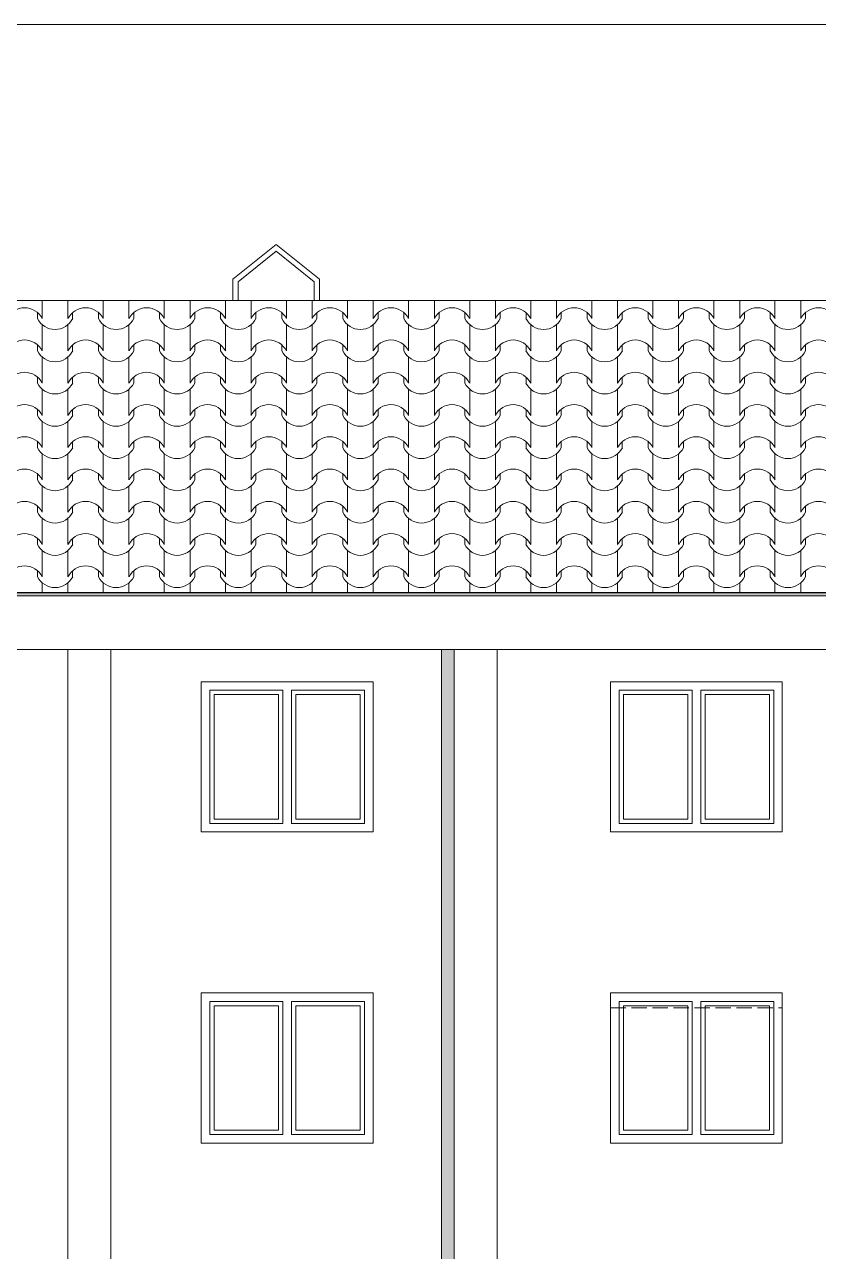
# Model space of a CAD drawing. Header units: feet. Extents: x 2791058 to 2855058, y -67651 to -18651.
# Drawn here: x 2814008 to 2821404, y -30085 to -18651 of the extents above; entities that cross this region are included whole.
import ezdxf

# ---------------------------------------------------------------- set-up
doc = ezdxf.new("R2010")
doc.units = ezdxf.units.FT
doc.header["$MEASUREMENT"] = 0
doc.linetypes.add('Hidden Line', pattern=[195.611112, 141.111112, -54.5])
doc.layers.add('Exterior walls', color=7, linetype='Continuous')
for name, color, linetype, lineweight in [('Exterior walls_Pen_No__1', 7, 'Continuous', 0), ('Lines_Pen_No__20', 1, 'Continuous', 0), ('Shell - Roof_Pen_No__21', 7, 'Continuous', 0), ('Structural - Bearing_Pen_No__1', 7, 'Continuous', 0)]:
    doc.layers.add(name, color=color, linetype=linetype, lineweight=lineweight)
doc.layers.add('Structural - Bearing_Pen_No__61', color=7, linetype='Continuous', lineweight=0, true_color=0x6a6a6a)
doc.layers.add('Structural - Bearing_Pen_No__62', color=7, linetype='Continuous', lineweight=0, true_color=0xaaaaaa)

# ---------------------------------------------------------------- blocks, each defined once
blk = doc.blocks.new('*X1', base_point=(2247654, -76425))
at = {"layer": 'Structural - Bearing_Pen_No__62', "color": 253, "linetype": 'Continuous', "lineweight": 0, "true_color": 0xaaaaaa}
for p, q in [((2814172, -21223), (2814172, -21270)), ((2814412, -21223), (2814412, -21270)), ((2814741, -21223), (2814741, -21270)), ((2814981, -21223), (2814981, -21270)), ((2815310, -21223), (2815310, -21270)), ((2815550, -21223), (2815550, -21270)), ((2815879, -21223), (2815879, -21270)), ((2816119, -21223), (2816119, -21270)), ((2816448, -21223), (2816448, -21270)), ((2816688, -21223), (2816688, -21270)), ((2817017, -21223), (2817017, -21270)), ((2817257, -21223), (2817257, -21270)), ((2817586, -21223), (2817586, -21270)), ((2817826, -21223), (2817826, -21270)), ((2818155, -21223), (2818155, -21270)), ((2818395, -21223), (2818395, -21270)), ((2818724, -21223), (2818724, -21270)), ((2818964, -21223), (2818964, -21270)), ((2819293, -21223), (2819293, -21270)), ((2819533, -21223), (2819533, -21270)), ((2819862, -21223), (2819862, -21270)), ((2820102, -21223), (2820102, -21270)), ((2820431, -21223), (2820431, -21270)), ((2820671, -21223), (2820671, -21270)), ((2820999, -21223), (2820999, -21270)), ((2821240, -21223), (2821240, -21270)), ((2814128, -21336), (2814128, -21392)), ((2814172, -21270), (2814172, -21392)), ((2814412, -21270), (2814412, -21392)), ((2814456, -21336), (2814456, -21392)), ((2814697, -21336), (2814697, -21392)), ((2814741, -21270), (2814741, -21392)), ((2814981, -21270), (2814981, -21392)), ((2815025, -21336), (2815025, -21392)), ((2815266, -21336), (2815266, -21392)), ((2815310, -21270), (2815310, -21392)), ((2815550, -21270), (2815550, -21392)), ((2815594, -21336), (2815594, -21392)), ((2815835, -21336), (2815835, -21392)), ((2815879, -21270), (2815879, -21392)), ((2816119, -21270), (2816119, -21392)), ((2816163, -21336), (2816163, -21392)), ((2816404, -21336), (2816404, -21392)), ((2816448, -21270), (2816448, -21392)), ((2816688, -21270), (2816688, -21392)), ((2816732, -21336), (2816732, -21392)), ((2816973, -21336), (2816973, -21392)), ((2817017, -21270), (2817017, -21392)), ((2817257, -21270), (2817257, -21392)), ((2817301, -21336), (2817301, -21392)), ((2817542, -21336), (2817542, -21392)), ((2817586, -21270), (2817586, -21392)), ((2817826, -21270), (2817826, -21392)), ((2817870, -21336), (2817870, -21392)), ((2818111, -21336), (2818111, -21392)), ((2818155, -21270), (2818155, -21392)), ((2818395, -21270), (2818395, -21392)), ((2818439, -21336), (2818439, -21392)), ((2818680, -21336), (2818680, -21392)), ((2818724, -21270), (2818724, -21392)), ((2818964, -21270), (2818964, -21392)), ((2819008, -21336), (2819008, -21392)), ((2819249, -21336), (2819249, -21392)), ((2819293, -21270), (2819293, -21392)), ((2819533, -21270), (2819533, -21392)), ((2819577, -21336), (2819577, -21392)), ((2819818, -21336), (2819818, -21392)), ((2819862, -21270), (2819862, -21392)), ((2820102, -21270), (2820102, -21392)), ((2820146, -21336), (2820146, -21392)), ((2820387, -21336), (2820387, -21392)), ((2820431, -21270), (2820431, -21392)), ((2820671, -21270), (2820671, -21392)), ((2820715, -21336), (2820715, -21392)), ((2820955, -21336), (2820955, -21392)), ((2820999, -21270), (2820999, -21392)), ((2821240, -21270), (2821240, -21392)), ((2821284, -21336), (2821284, -21392)), ((2814172, -21448), (2814172, -21570)), ((2814412, -21448), (2814412, -21570)), ((2814741, -21448), (2814741, -21570)), ((2814981, -21448), (2814981, -21570)), ((2815310, -21448), (2815310, -21570)), ((2815550, -21448), (2815550, -21570)), ((2815879, -21448), (2815879, -21570)), ((2816119, -21448), (2816119, -21570)), ((2816448, -21448), (2816448, -21570)), ((2816688, -21448), (2816688, -21570)), ((2817017, -21448), (2817017, -21570)), ((2817257, -21448), (2817257, -21570)), ((2817586, -21448), (2817586, -21570)), ((2817826, -21448), (2817826, -21570)), ((2818155, -21448), (2818155, -21570)), ((2818395, -21448), (2818395, -21570)), ((2818724, -21448), (2818724, -21570)), ((2818964, -21448), (2818964, -21570)), ((2819293, -21448), (2819293, -21570)), ((2819533, -21448), (2819533, -21570)), ((2819862, -21448), (2819862, -21570)), ((2820102, -21448), (2820102, -21570)), ((2820431, -21448), (2820431, -21570)), ((2820671, -21448), (2820671, -21570)), ((2820999, -21448), (2820999, -21570)), ((2821240, -21448), (2821240, -21570)), ((2814172, -21570), (2814172, -21692)), ((2814412, -21570), (2814412, -21692)), ((2814741, -21570), (2814741, -21692)), ((2814981, -21570), (2814981, -21692)), ((2815310, -21570), (2815310, -21692)), ((2815550, -21570), (2815550, -21692)), ((2815879, -21570), (2815879, -21692)), ((2816119, -21570), (2816119, -21692)), ((2816448, -21570), (2816448, -21692)), ((2816688, -21570), (2816688, -21692)), ((2817017, -21570), (2817017, -21692)), ((2817257, -21570), (2817257, -21692)), ((2817586, -21570), (2817586, -21692)), ((2817826, -21570), (2817826, -21692)), ((2818155, -21570), (2818155, -21692)), ((2818395, -21570), (2818395, -21692)), ((2818724, -21570), (2818724, -21692)), ((2818964, -21570), (2818964, -21692)), ((2819293, -21570), (2819293, -21692)), ((2819533, -21570), (2819533, -21692)), ((2819862, -21570), (2819862, -21692)), ((2820102, -21570), (2820102, -21692)), ((2820431, -21570), (2820431, -21692)), ((2820671, -21570), (2820671, -21692)), ((2820999, -21570), (2820999, -21692)), ((2821240, -21570), (2821240, -21692)), ((2814128, -21636), (2814128, -21692)), ((2814456, -21636), (2814456, -21692)), ((2814697, -21636), (2814697, -21692)), ((2815025, -21636), (2815025, -21692)), ((2815266, -21636), (2815266, -21692)), ((2815594, -21636), (2815594, -21692)), ((2815835, -21636), (2815835, -21692)), ((2816163, -21636), (2816163, -21692)), ((2816404, -21636), (2816404, -21692)), ((2816732, -21636), (2816732, -21692)), ((2816973, -21636), (2816973, -21692)), ((2817301, -21636), (2817301, -21692)), ((2817542, -21636), (2817542, -21692)), ((2817870, -21636), (2817870, -21692)), ((2818111, -21636), (2818111, -21692)), ((2818439, -21636), (2818439, -21692)), ((2818680, -21636), (2818680, -21692)), ((2819008, -21636), (2819008, -21692)), ((2819249, -21636), (2819249, -21692)), ((2819577, -21636), (2819577, -21692)), ((2819818, -21636), (2819818, -21692)), ((2820146, -21636), (2820146, -21692)), ((2820387, -21636), (2820387, -21692)), ((2820715, -21636), (2820715, -21692)), ((2820955, -21636), (2820955, -21692)), ((2821284, -21636), (2821284, -21692)), ((2814172, -21749), (2814172, -21871)), ((2814412, -21749), (2814412, -21871)), ((2814741, -21749), (2814741, -21871)), ((2814981, -21749), (2814981, -21871)), ((2815310, -21749), (2815310, -21871)), ((2815550, -21749), (2815550, -21871)), ((2815879, -21749), (2815879, -21871)), ((2816119, -21749), (2816119, -21871)), ((2816448, -21749), (2816448, -21871)), ((2816688, -21749), (2816688, -21871)), ((2817017, -21749), (2817017, -21871)), ((2817257, -21749), (2817257, -21871)), ((2817586, -21749), (2817586, -21871)), ((2817826, -21749), (2817826, -21871)), ((2818155, -21749), (2818155, -21871)), ((2818395, -21749), (2818395, -21871)), ((2818724, -21749), (2818724, -21871)), ((2818964, -21749), (2818964, -21871)), ((2819293, -21749), (2819293, -21871)), ((2819533, -21749), (2819533, -21871)), ((2819862, -21749), (2819862, -21871)), ((2820102, -21749), (2820102, -21871)), ((2820431, -21749), (2820431, -21871)), ((2820671, -21749), (2820671, -21871)), ((2820999, -21749), (2820999, -21871)), ((2821240, -21749), (2821240, -21871)), ((2814128, -21937), (2814128, -21993)), ((2814172, -21871), (2814172, -21993)), ((2814412, -21871), (2814412, -21993)), ((2814456, -21937), (2814456, -21993)), ((2814697, -21937), (2814697, -21993)), ((2814741, -21871), (2814741, -21993)), ((2814981, -21871), (2814981, -21993)), ((2815025, -21937), (2815025, -21993)), ((2815266, -21937), (2815266, -21993)), ((2815310, -21871), (2815310, -21993)), ((2815550, -21871), (2815550, -21993)), ((2815594, -21937), (2815594, -21993)), ((2815835, -21937), (2815835, -21993)), ((2815879, -21871), (2815879, -21993)), ((2816119, -21871), (2816119, -21993)), ((2816163, -21937), (2816163, -21993)), ((2816404, -21937), (2816404, -21993)), ((2816448, -21871), (2816448, -21993)), ((2816688, -21871), (2816688, -21993)), ((2816732, -21937), (2816732, -21993)), ((2816973, -21937), (2816973, -21993)), ((2817017, -21871), (2817017, -21993)), ((2817257, -21871), (2817257, -21993)), ((2817301, -21937), (2817301, -21993)), ((2817542, -21937), (2817542, -21993)), ((2817586, -21871), (2817586, -21993)), ((2817826, -21871), (2817826, -21993)), ((2817870, -21937), (2817870, -21993)), ((2818111, -21937), (2818111, -21993)), ((2818155, -21871), (2818155, -21993)), ((2818395, -21871), (2818395, -21993)), ((2818439, -21937), (2818439, -21993)), ((2818680, -21937), (2818680, -21993)), ((2818724, -21871), (2818724, -21993)), ((2818964, -21871), (2818964, -21993)), ((2819008, -21937), (2819008, -21993)), ((2819249, -21937), (2819249, -21993)), ((2819293, -21871), (2819293, -21993)), ((2819533, -21871), (2819533, -21993)), ((2819577, -21937), (2819577, -21993)), ((2819818, -21937), (2819818, -21993)), ((2819862, -21871), (2819862, -21993)), ((2820102, -21871), (2820102, -21993)), ((2820146, -21937), (2820146, -21993)), ((2820387, -21937), (2820387, -21993)), ((2820431, -21871), (2820431, -21993)), ((2820671, -21871), (2820671, -21993)), ((2820715, -21937), (2820715, -21993)), ((2820955, -21937), (2820955, -21993)), ((2820999, -21871), (2820999, -21993)), ((2821240, -21871), (2821240, -21993)), ((2821284, -21937), (2821284, -21993)), ((2814172, -22050), (2814172, -22172)), ((2814412, -22050), (2814412, -22172)), ((2814741, -22050), (2814741, -22172)), ((2814981, -22050), (2814981, -22172)), ((2815310, -22050), (2815310, -22172)), ((2815550, -22050), (2815550, -22172)), ((2815879, -22050), (2815879, -22172)), ((2816119, -22050), (2816119, -22172)), ((2816448, -22050), (2816448, -22172)), ((2816688, -22050), (2816688, -22172)), ((2817017, -22050), (2817017, -22172)), ((2817257, -22050), (2817257, -22172)), ((2817586, -22050), (2817586, -22172)), ((2817826, -22050), (2817826, -22172)), ((2818155, -22050), (2818155, -22172)), ((2818395, -22050), (2818395, -22172)), ((2818724, -22050), (2818724, -22172)), ((2818964, -22050), (2818964, -22172)), ((2819293, -22050), (2819293, -22172)), ((2819533, -22050), (2819533, -22172)), ((2819862, -22050), (2819862, -22172)), ((2820102, -22050), (2820102, -22172)), ((2820431, -22050), (2820431, -22172)), ((2820671, -22050), (2820671, -22172)), ((2820999, -22050), (2820999, -22172)), ((2821240, -22050), (2821240, -22172)), ((2814172, -22172), (2814172, -22294)), ((2814412, -22172), (2814412, -22294)), ((2814741, -22172), (2814741, -22294)), ((2814981, -22172), (2814981, -22294)), ((2815310, -22172), (2815310, -22294)), ((2815550, -22172), (2815550, -22294)), ((2815879, -22172), (2815879, -22294)), ((2816119, -22172), (2816119, -22294)), ((2816448, -22172), (2816448, -22294)), ((2816688, -22172), (2816688, -22294)), ((2817017, -22172), (2817017, -22294)), ((2817257, -22172), (2817257, -22294)), ((2817586, -22172), (2817586, -22294)), ((2817826, -22172), (2817826, -22294)), ((2818155, -22172), (2818155, -22294)), ((2818395, -22172), (2818395, -22294)), ((2818724, -22172), (2818724, -22294)), ((2818964, -22172), (2818964, -22294)), ((2819293, -22172), (2819293, -22294)), ((2819533, -22172), (2819533, -22294)), ((2819862, -22172), (2819862, -22294)), ((2820102, -22172), (2820102, -22294)), ((2820431, -22172), (2820431, -22294)), ((2820671, -22172), (2820671, -22294)), ((2820999, -22172), (2820999, -22294)), ((2821240, -22172), (2821240, -22294)), ((2814128, -22238), (2814128, -22294)), ((2814456, -22238), (2814456, -22294)), ((2814697, -22238), (2814697, -22294)), ((2815025, -22238), (2815025, -22294)), ((2815266, -22238), (2815266, -22294)), ((2815594, -22238), (2815594, -22294)), ((2815835, -22238), (2815835, -22294)), ((2816163, -22238), (2816163, -22294)), ((2816404, -22238), (2816404, -22294)), ((2816732, -22238), (2816732, -22294)), ((2816973, -22238), (2816973, -22294)), ((2817301, -22238), (2817301, -22294)), ((2817542, -22238), (2817542, -22294)), ((2817870, -22238), (2817870, -22294)), ((2818111, -22238), (2818111, -22294)), ((2818439, -22238), (2818439, -22294)), ((2818680, -22238), (2818680, -22294)), ((2819008, -22238), (2819008, -22294)), ((2819249, -22238), (2819249, -22294)), ((2819577, -22238), (2819577, -22294)), ((2819818, -22238), (2819818, -22294)), ((2820146, -22238), (2820146, -22294)), ((2820387, -22238), (2820387, -22294)), ((2820715, -22238), (2820715, -22294)), ((2820955, -22238), (2820955, -22294)), ((2821284, -22238), (2821284, -22294)), ((2814172, -22350), (2814172, -22472)), ((2814412, -22350), (2814412, -22472)), ((2814741, -22350), (2814741, -22472)), ((2814981, -22350), (2814981, -22472)), ((2815310, -22350), (2815310, -22472)), ((2815550, -22350), (2815550, -22472)), ((2815879, -22350), (2815879, -22472)), ((2816119, -22350), (2816119, -22472)), ((2816448, -22350), (2816448, -22472)), ((2816688, -22350), (2816688, -22472)), ((2817017, -22350), (2817017, -22472)), ((2817257, -22350), (2817257, -22472)), ((2817586, -22350), (2817586, -22472)), ((2817826, -22350), (2817826, -22472)), ((2818155, -22350), (2818155, -22472)), ((2818395, -22350), (2818395, -22472)), ((2818724, -22350), (2818724, -22472)), ((2818964, -22350), (2818964, -22472)), ((2819293, -22350), (2819293, -22472)), ((2819533, -22350), (2819533, -22472)), ((2819862, -22350), (2819862, -22472)), ((2820102, -22350), (2820102, -22472)), ((2820431, -22350), (2820431, -22472)), ((2820671, -22350), (2820671, -22472)), ((2820999, -22350), (2820999, -22472)), ((2821240, -22350), (2821240, -22472)), ((2814172, -22472), (2814172, -22594)), ((2814412, -22472), (2814412, -22594)), ((2814741, -22472), (2814741, -22594)), ((2814981, -22472), (2814981, -22594)), ((2815310, -22472), (2815310, -22594)), ((2815550, -22472), (2815550, -22594)), ((2815879, -22472), (2815879, -22594)), ((2816119, -22472), (2816119, -22594)), ((2816448, -22472), (2816448, -22594)), ((2816688, -22472), (2816688, -22594)), ((2817017, -22472), (2817017, -22594)), ((2817257, -22472), (2817257, -22594)), ((2817586, -22472), (2817586, -22594)), ((2817826, -22472), (2817826, -22594)), ((2818155, -22472), (2818155, -22594)), ((2818395, -22472), (2818395, -22594)), ((2818724, -22472), (2818724, -22594)), ((2818964, -22472), (2818964, -22594)), ((2819293, -22472), (2819293, -22594)), ((2819533, -22472), (2819533, -22594)), ((2819862, -22472), (2819862, -22594)), ((2820102, -22472), (2820102, -22594)), ((2820431, -22472), (2820431, -22594)), ((2820671, -22472), (2820671, -22594)), ((2820999, -22472), (2820999, -22594)), ((2821240, -22472), (2821240, -22594)), ((2814128, -22538), (2814128, -22594)), ((2814456, -22538), (2814456, -22594)), ((2814697, -22538), (2814697, -22594)), ((2815025, -22538), (2815025, -22594)), ((2815266, -22538), (2815266, -22594)), ((2815594, -22538), (2815594, -22594)), ((2815835, -22538), (2815835, -22594)), ((2816163, -22538), (2816163, -22594)), ((2816404, -22538), (2816404, -22594)), ((2816732, -22538), (2816732, -22594)), ((2816973, -22538), (2816973, -22594)), ((2817301, -22538), (2817301, -22594)), ((2817542, -22538), (2817542, -22594)), ((2817870, -22538), (2817870, -22594)), ((2818111, -22538), (2818111, -22594)), ((2818439, -22538), (2818439, -22594)), ((2818680, -22538), (2818680, -22594)), ((2819008, -22538), (2819008, -22594)), ((2819249, -22538), (2819249, -22594)), ((2819577, -22538), (2819577, -22594)), ((2819818, -22538), (2819818, -22594)), ((2820146, -22538), (2820146, -22594)), ((2820387, -22538), (2820387, -22594)), ((2820715, -22538), (2820715, -22594)), ((2820955, -22538), (2820955, -22594)), ((2821284, -22538), (2821284, -22594)), ((2814172, -22651), (2814172, -22773)), ((2814412, -22651), (2814412, -22773)), ((2814741, -22651), (2814741, -22773)), ((2814981, -22651), (2814981, -22773)), ((2815310, -22651), (2815310, -22773)), ((2815550, -22651), (2815550, -22773)), ((2815879, -22651), (2815879, -22773)), ((2816119, -22651), (2816119, -22773)), ((2816448, -22651), (2816448, -22773)), ((2816688, -22651), (2816688, -22773)), ((2817017, -22651), (2817017, -22773)), ((2817257, -22651), (2817257, -22773)), ((2817586, -22651), (2817586, -22773)), ((2817826, -22651), (2817826, -22773)), ((2818155, -22651), (2818155, -22773)), ((2818395, -22651), (2818395, -22773)), ((2818724, -22651), (2818724, -22773)), ((2818964, -22651), (2818964, -22773)), ((2819293, -22651), (2819293, -22773)), ((2819533, -22651), (2819533, -22773)), ((2819862, -22651), (2819862, -22773)), ((2820102, -22651), (2820102, -22773)), ((2820431, -22651), (2820431, -22773)), ((2820671, -22651), (2820671, -22773)), ((2820999, -22651), (2820999, -22773)), ((2821240, -22651), (2821240, -22773)), ((2814128, -22839), (2814128, -22895)), ((2814172, -22773), (2814172, -22895)), ((2814412, -22773), (2814412, -22895)), ((2814456, -22839), (2814456, -22895)), ((2814697, -22839), (2814697, -22895)), ((2814741, -22773), (2814741, -22895)), ((2814981, -22773), (2814981, -22895)), ((2815025, -22839), (2815025, -22895)), ((2815266, -22839), (2815266, -22895)), ((2815310, -22773), (2815310, -22895)), ((2815550, -22773), (2815550, -22895)), ((2815594, -22839), (2815594, -22895)), ((2815835, -22839), (2815835, -22895)), ((2815879, -22773), (2815879, -22895)), ((2816119, -22773), (2816119, -22895)), ((2816163, -22839), (2816163, -22895)), ((2816404, -22839), (2816404, -22895)), ((2816448, -22773), (2816448, -22895)), ((2816688, -22773), (2816688, -22895)), ((2816732, -22839), (2816732, -22895)), ((2816973, -22839), (2816973, -22895)), ((2817017, -22773), (2817017, -22895)), ((2817257, -22773), (2817257, -22895)), ((2817301, -22839), (2817301, -22895)), ((2817542, -22839), (2817542, -22895)), ((2817586, -22773), (2817586, -22895)), ((2817826, -22773), (2817826, -22895)), ((2817870, -22839), (2817870, -22895)), ((2818111, -22839), (2818111, -22895)), ((2818155, -22773), (2818155, -22895)), ((2818395, -22773), (2818395, -22895)), ((2818439, -22839), (2818439, -22895)), ((2818680, -22839), (2818680, -22895)), ((2818724, -22773), (2818724, -22895)), ((2818964, -22773), (2818964, -22895)), ((2819008, -22839), (2819008, -22895)), ((2819249, -22839), (2819249, -22895)), ((2819293, -22773), (2819293, -22895)), ((2819533, -22773), (2819533, -22895)), ((2819577, -22839), (2819577, -22895)), ((2819818, -22839), (2819818, -22895)), ((2819862, -22773), (2819862, -22895)), ((2820102, -22773), (2820102, -22895)), ((2820146, -22839), (2820146, -22895)), ((2820387, -22839), (2820387, -22895)), ((2820431, -22773), (2820431, -22895)), ((2820671, -22773), (2820671, -22895)), ((2820715, -22839), (2820715, -22895)), ((2820955, -22839), (2820955, -22895)), ((2820999, -22773), (2820999, -22895)), ((2821240, -22773), (2821240, -22895)), ((2821284, -22839), (2821284, -22895)), ((2814172, -22952), (2814172, -23074)), ((2814412, -22952), (2814412, -23074)), ((2814741, -22952), (2814741, -23074)), ((2814981, -22952), (2814981, -23074)), ((2815310, -22952), (2815310, -23074)), ((2815550, -22952), (2815550, -23074)), ((2815879, -22952), (2815879, -23074)), ((2816119, -22952), (2816119, -23074)), ((2816448, -22952), (2816448, -23074)), ((2816688, -22952), (2816688, -23074)), ((2817017, -22952), (2817017, -23074)), ((2817257, -22952), (2817257, -23074)), ((2817586, -22952), (2817586, -23074)), ((2817826, -22952), (2817826, -23074)), ((2818155, -22952), (2818155, -23074)), ((2818395, -22952), (2818395, -23074)), ((2818724, -22952), (2818724, -23074)), ((2818964, -22952), (2818964, -23074)), ((2819293, -22952), (2819293, -23074)), ((2819533, -22952), (2819533, -23074)), ((2819862, -22952), (2819862, -23074)), ((2820102, -22952), (2820102, -23074)), ((2820431, -22952), (2820431, -23074)), ((2820671, -22952), (2820671, -23074)), ((2820999, -22952), (2820999, -23074)), ((2821240, -22952), (2821240, -23074)), ((2814172, -23074), (2814172, -23196)), ((2814412, -23074), (2814412, -23196)), ((2814741, -23074), (2814741, -23196)), ((2814981, -23074), (2814981, -23196)), ((2815310, -23074), (2815310, -23196)), ((2815550, -23074), (2815550, -23196)), ((2815879, -23074), (2815879, -23196)), ((2816119, -23074), (2816119, -23196)), ((2816448, -23074), (2816448, -23196)), ((2816688, -23074), (2816688, -23196)), ((2817017, -23074), (2817017, -23196)), ((2817257, -23074), (2817257, -23196)), ((2817586, -23074), (2817586, -23196)), ((2817826, -23074), (2817826, -23196)), ((2818155, -23074), (2818155, -23196)), ((2818395, -23074), (2818395, -23196)), ((2818724, -23074), (2818724, -23196)), ((2818964, -23074), (2818964, -23196)), ((2819293, -23074), (2819293, -23196)), ((2819533, -23074), (2819533, -23196)), ((2819862, -23074), (2819862, -23196)), ((2820102, -23074), (2820102, -23196)), ((2820431, -23074), (2820431, -23196)), ((2820671, -23074), (2820671, -23196)), ((2820999, -23074), (2820999, -23196)), ((2821240, -23074), (2821240, -23196)), ((2814128, -23140), (2814128, -23196)), ((2814456, -23140), (2814456, -23196)), ((2814697, -23140), (2814697, -23196)), ((2815025, -23140), (2815025, -23196)), ((2815266, -23140), (2815266, -23196)), ((2815594, -23140), (2815594, -23196)), ((2815835, -23140), (2815835, -23196)), ((2816163, -23140), (2816163, -23196)), ((2816404, -23140), (2816404, -23196)), ((2816732, -23140), (2816732, -23196)), ((2816973, -23140), (2816973, -23196)), ((2817301, -23140), (2817301, -23196)), ((2817542, -23140), (2817542, -23196)), ((2817870, -23140), (2817870, -23196)), ((2818111, -23140), (2818111, -23196)), ((2818439, -23140), (2818439, -23196)), ((2818680, -23140), (2818680, -23196)), ((2819008, -23140), (2819008, -23196)), ((2819249, -23140), (2819249, -23196)), ((2819577, -23140), (2819577, -23196)), ((2819818, -23140), (2819818, -23196)), ((2820146, -23140), (2820146, -23196)), ((2820387, -23140), (2820387, -23196)), ((2820715, -23140), (2820715, -23196)), ((2820955, -23140), (2820955, -23196)), ((2821284, -23140), (2821284, -23196)), ((2814172, -23252), (2814172, -23374)), ((2814412, -23252), (2814412, -23374)), ((2814741, -23252), (2814741, -23374)), ((2814981, -23252), (2814981, -23374)), ((2815310, -23252), (2815310, -23374)), ((2815550, -23252), (2815550, -23374)), ((2815879, -23252), (2815879, -23374)), ((2816119, -23252), (2816119, -23374)), ((2816448, -23252), (2816448, -23374)), ((2816688, -23252), (2816688, -23374)), ((2817017, -23252), (2817017, -23374)), ((2817257, -23252), (2817257, -23374)), ((2817586, -23252), (2817586, -23374)), ((2817826, -23252), (2817826, -23374)), ((2818155, -23252), (2818155, -23374)), ((2818395, -23252), (2818395, -23374)), ((2818724, -23252), (2818724, -23374)), ((2818964, -23252), (2818964, -23374)), ((2819293, -23252), (2819293, -23374)), ((2819533, -23252), (2819533, -23374)), ((2819862, -23252), (2819862, -23374)), ((2820102, -23252), (2820102, -23374)), ((2820431, -23252), (2820431, -23374)), ((2820671, -23252), (2820671, -23374)), ((2820999, -23252), (2820999, -23374)), ((2821240, -23252), (2821240, -23374)), ((2814172, -23374), (2814172, -23496)), ((2814412, -23374), (2814412, -23496)), ((2814741, -23374), (2814741, -23496)), ((2814981, -23374), (2814981, -23496)), ((2815310, -23374), (2815310, -23496)), ((2815550, -23374), (2815550, -23496)), ((2815879, -23374), (2815879, -23496)), ((2816119, -23374), (2816119, -23496)), ((2816448, -23374), (2816448, -23496)), ((2816688, -23374), (2816688, -23496)), ((2817017, -23374), (2817017, -23496)), ((2817257, -23374), (2817257, -23496)), ((2817586, -23374), (2817586, -23496)), ((2817826, -23374), (2817826, -23496)), ((2818155, -23374), (2818155, -23496)), ((2818395, -23374), (2818395, -23496)), ((2818724, -23374), (2818724, -23496)), ((2818964, -23374), (2818964, -23496)), ((2819293, -23374), (2819293, -23496)), ((2819533, -23374), (2819533, -23496)), ((2819862, -23374), (2819862, -23496)), ((2820102, -23374), (2820102, -23496)), ((2820431, -23374), (2820431, -23496)), ((2820671, -23374), (2820671, -23496)), ((2820999, -23374), (2820999, -23496)), ((2821240, -23374), (2821240, -23496)), ((2814128, -23440), (2814128, -23496)), ((2814172, -23553), (2814172, -23675)), ((2814412, -23553), (2814412, -23675)), ((2814456, -23440), (2814456, -23496)), ((2814697, -23440), (2814697, -23496)), ((2814741, -23553), (2814741, -23675)), ((2814981, -23553), (2814981, -23675)), ((2815025, -23440), (2815025, -23496)), ((2815266, -23440), (2815266, -23496)), ((2815310, -23553), (2815310, -23675)), ((2815550, -23553), (2815550, -23675)), ((2815594, -23440), (2815594, -23496)), ((2815835, -23440), (2815835, -23496)), ((2815879, -23553), (2815879, -23675)), ((2816119, -23553), (2816119, -23675)), ((2816163, -23440), (2816163, -23496)), ((2816404, -23440), (2816404, -23496)), ((2816448, -23553), (2816448, -23675)), ((2816688, -23553), (2816688, -23675)), ((2816732, -23440), (2816732, -23496)), ((2816973, -23440), (2816973, -23496)), ((2817017, -23553), (2817017, -23675)), ((2817257, -23553), (2817257, -23675)), ((2817301, -23440), (2817301, -23496)), ((2817542, -23440), (2817542, -23496)), ((2817586, -23553), (2817586, -23675)), ((2817826, -23553), (2817826, -23675)), ((2817870, -23440), (2817870, -23496)), ((2818111, -23440), (2818111, -23496)), ((2818155, -23553), (2818155, -23675)), ((2818395, -23553), (2818395, -23675)), ((2818439, -23440), (2818439, -23496)), ((2818680, -23440), (2818680, -23496)), ((2818724, -23553), (2818724, -23675)), ((2818964, -23553), (2818964, -23675)), ((2819008, -23440), (2819008, -23496)), ((2819249, -23440), (2819249, -23496)), ((2819293, -23553), (2819293, -23675)), ((2819533, -23553), (2819533, -23675)), ((2819577, -23440), (2819577, -23496)), ((2819818, -23440), (2819818, -23496)), ((2819862, -23553), (2819862, -23675)), ((2820102, -23553), (2820102, -23675)), ((2820146, -23440), (2820146, -23496)), ((2820387, -23440), (2820387, -23496)), ((2820431, -23553), (2820431, -23675)), ((2820671, -23553), (2820671, -23675)), ((2820715, -23440), (2820715, -23496)), ((2820955, -23440), (2820955, -23496)), ((2820999, -23553), (2820999, -23675)), ((2821240, -23553), (2821240, -23675)), ((2821284, -23440), (2821284, -23496)), ((2814128, -23741), (2814128, -23797)), ((2814172, -23675), (2814172, -23797)), ((2814412, -23675), (2814412, -23797)), ((2814456, -23741), (2814456, -23797)), ((2814697, -23741), (2814697, -23797)), ((2814741, -23675), (2814741, -23797)), ((2814981, -23675), (2814981, -23797)), ((2815025, -23741), (2815025, -23797)), ((2815266, -23741), (2815266, -23797)), ((2815310, -23675), (2815310, -23797)), ((2815550, -23675), (2815550, -23797)), ((2815594, -23741), (2815594, -23797)), ((2815835, -23741), (2815835, -23797)), ((2815879, -23675), (2815879, -23797)), ((2816119, -23675), (2816119, -23797)), ((2816163, -23741), (2816163, -23797)), ((2816404, -23741), (2816404, -23797)), ((2816448, -23675), (2816448, -23797)), ((2816688, -23675), (2816688, -23797)), ((2816732, -23741), (2816732, -23797)), ((2816973, -23741), (2816973, -23797)), ((2817017, -23675), (2817017, -23797)), ((2817257, -23675), (2817257, -23797)), ((2817301, -23741), (2817301, -23797)), ((2817542, -23741), (2817542, -23797)), ((2817586, -23675), (2817586, -23797)), ((2817826, -23675), (2817826, -23797)), ((2817870, -23741), (2817870, -23797)), ((2818111, -23741), (2818111, -23797)), ((2818155, -23675), (2818155, -23797)), ((2818395, -23675), (2818395, -23797)), ((2818439, -23741), (2818439, -23797)), ((2818680, -23741), (2818680, -23797)), ((2818724, -23675), (2818724, -23797)), ((2818964, -23675), (2818964, -23797)), ((2819008, -23741), (2819008, -23797)), ((2819249, -23741), (2819249, -23797)), ((2819293, -23675), (2819293, -23797)), ((2819533, -23675), (2819533, -23797)), ((2819577, -23741), (2819577, -23797)), ((2819818, -23741), (2819818, -23797)), ((2819862, -23675), (2819862, -23797)), ((2820102, -23675), (2820102, -23797)), ((2820146, -23741), (2820146, -23797)), ((2820387, -23741), (2820387, -23797)), ((2820431, -23675), (2820431, -23797)), ((2820671, -23675), (2820671, -23797)), ((2820715, -23741), (2820715, -23797)), ((2820955, -23741), (2820955, -23797)), ((2820999, -23675), (2820999, -23797)), ((2821240, -23675), (2821240, -23797)), ((2821284, -23741), (2821284, -23797)), ((2814172, -23854), (2814172, -23946)), ((2814412, -23854), (2814412, -23946)), ((2814741, -23854), (2814741, -23946)), ((2814981, -23854), (2814981, -23946)), ((2815310, -23854), (2815310, -23946)), ((2815550, -23854), (2815550, -23946)), ((2815879, -23854), (2815879, -23946)), ((2816119, -23854), (2816119, -23946)), ((2816448, -23854), (2816448, -23946)), ((2816688, -23854), (2816688, -23946)), ((2817017, -23854), (2817017, -23946)), ((2817257, -23854), (2817257, -23946)), ((2817586, -23854), (2817586, -23946)), ((2817826, -23854), (2817826, -23946)), ((2818155, -23854), (2818155, -23946)), ((2818395, -23854), (2818395, -23946)), ((2818724, -23854), (2818724, -23946)), ((2818964, -23854), (2818964, -23946)), ((2819293, -23854), (2819293, -23946)), ((2819533, -23854), (2819533, -23946)), ((2819862, -23854), (2819862, -23946)), ((2820102, -23854), (2820102, -23946)), ((2820431, -23854), (2820431, -23946)), ((2820671, -23854), (2820671, -23946)), ((2820999, -23854), (2820999, -23946)), ((2821240, -23854), (2821240, -23946))]:
    blk.add_line(p, q, dxfattribs=at)
for centre, radius, start, end in [((2814008, -21476), 185, 90.1705, 153.0115), ((2814007, -21476), 185, 26.9885, 89.8295), ((2814577, -21476), 185, 90.1705, 153.0115), ((2814576, -21476), 185, 26.9885, 89.8295), ((2815146, -21476), 185, 90.1705, 153.0115), ((2815145, -21476), 185, 26.9885, 89.8295), ((2815715, -21476), 185, 90.1705, 153.0115), ((2815714, -21476), 185, 26.9885, 89.8295), ((2816284, -21476), 185, 90.1705, 153.0115), ((2816283, -21476), 185, 26.9885, 89.8295), ((2816853, -21476), 185, 90.1705, 153.0115), ((2816852, -21476), 185, 26.9885, 89.8295), ((2817422, -21476), 185, 90.1705, 153.0115), ((2817421, -21476), 185, 26.9885, 89.8295), ((2817991, -21476), 185, 90.1705, 153.0115), ((2817990, -21476), 185, 26.9885, 89.8295), ((2818560, -21476), 185, 90.1705, 153.0115), ((2818559, -21476), 185, 26.9885, 89.8295), ((2819129, -21476), 185, 90.1705, 153.0115), ((2819128, -21476), 185, 26.9885, 89.8295), ((2819698, -21476), 185, 90.1705, 153.0115), ((2819697, -21476), 185, 26.9885, 89.8295), ((2820267, -21476), 185, 90.1705, 153.0115), ((2820266, -21476), 185, 26.9885, 89.8295), ((2820836, -21476), 185, 90.1705, 153.0115), ((2820835, -21476), 185, 26.9885, 89.8295), ((2821405, -21476), 185, 90.1705, 153.0115), ((2821404, -21476), 185, 26.9885, 89.8295), ((2814292, -21309), 184, 206.7044, 333.2956), ((2814861, -21309), 184, 206.7044, 333.2956), ((2815430, -21309), 184, 206.7044, 333.2956), ((2815999, -21309), 184, 206.7044, 333.2956), ((2816568, -21309), 184, 206.7044, 333.2956), ((2817137, -21309), 184, 206.7044, 333.2956), ((2817706, -21309), 184, 206.7044, 333.2956), ((2818275, -21309), 184, 206.7044, 333.2956), ((2818844, -21309), 184, 206.7044, 333.2956), ((2819413, -21309), 184, 206.7044, 333.2956), ((2819982, -21309), 184, 206.7044, 333.2956), ((2820551, -21309), 184, 206.7044, 333.2956), ((2821120, -21309), 184, 206.7044, 333.2956), ((2814008, -21776), 185, 90.1705, 153.0115), ((2814007, -21776), 185, 26.9885, 89.8295), ((2814577, -21776), 185, 90.1705, 153.0115), ((2814576, -21776), 185, 26.9885, 89.8295), ((2815146, -21776), 185, 90.1705, 153.0115), ((2815145, -21776), 185, 26.9885, 89.8295), ((2815715, -21776), 185, 90.1705, 153.0115), ((2815714, -21776), 185, 26.9885, 89.8295), ((2816284, -21776), 185, 90.1705, 153.0115), ((2816283, -21776), 185, 26.9885, 89.8295), ((2816853, -21776), 185, 90.1705, 153.0115), ((2816852, -21776), 185, 26.9885, 89.8295), ((2817422, -21776), 185, 90.1705, 153.0115), ((2817421, -21776), 185, 26.9885, 89.8295), ((2817991, -21776), 185, 90.1705, 153.0115), ((2817990, -21776), 185, 26.9885, 89.8295), ((2818560, -21776), 185, 90.1705, 153.0115), ((2818559, -21776), 185, 26.9885, 89.8295), ((2819129, -21776), 185, 90.1705, 153.0115), ((2819128, -21776), 185, 26.9885, 89.8295), ((2819698, -21776), 185, 90.1705, 153.0115), ((2819697, -21776), 185, 26.9885, 89.8295), ((2820267, -21776), 185, 90.1705, 153.0115), ((2820266, -21776), 185, 26.9885, 89.8295), ((2820836, -21776), 185, 90.1705, 153.0115), ((2820835, -21776), 185, 26.9885, 89.8295), ((2821405, -21776), 185, 90.1705, 153.0115), ((2821404, -21776), 185, 26.9885, 89.8295), ((2814292, -21610), 184, 206.7044, 333.2956), ((2814861, -21610), 184, 206.7044, 333.2956), ((2815430, -21610), 184, 206.7044, 333.2956), ((2815999, -21610), 184, 206.7044, 333.2956), ((2816568, -21610), 184, 206.7044, 333.2956), ((2817137, -21610), 184, 206.7044, 333.2956), ((2817706, -21610), 184, 206.7044, 333.2956), ((2818275, -21610), 184, 206.7044, 333.2956), ((2818844, -21610), 184, 206.7044, 333.2956), ((2819413, -21610), 184, 206.7044, 333.2956), ((2819982, -21610), 184, 206.7044, 333.2956), ((2820551, -21610), 184, 206.7044, 333.2956), ((2821120, -21610), 184, 206.7044, 333.2956), ((2814008, -22077), 185, 90.1705, 153.0115), ((2814007, -22077), 185, 26.9885, 89.8295), ((2814577, -22077), 185, 90.1705, 153.0115), ((2814576, -22077), 185, 26.9885, 89.8295), ((2815146, -22077), 185, 90.1705, 153.0115), ((2815145, -22077), 185, 26.9885, 89.8295), ((2815715, -22077), 185, 90.1705, 153.0115), ((2815714, -22077), 185, 26.9885, 89.8295), ((2816284, -22077), 185, 90.1705, 153.0115), ((2816283, -22077), 185, 26.9885, 89.8295), ((2816853, -22077), 185, 90.1705, 153.0115), ((2816852, -22077), 185, 26.9885, 89.8295), ((2817422, -22077), 185, 90.1705, 153.0115), ((2817421, -22077), 185, 26.9885, 89.8295), ((2817991, -22077), 185, 90.1705, 153.0115), ((2817990, -22077), 185, 26.9885, 89.8295), ((2818560, -22077), 185, 90.1705, 153.0115), ((2818559, -22077), 185, 26.9885, 89.8295), ((2819129, -22077), 185, 90.1705, 153.0115), ((2819128, -22077), 185, 26.9885, 89.8295), ((2819698, -22077), 185, 90.1705, 153.0115), ((2819697, -22077), 185, 26.9885, 89.8295), ((2820267, -22077), 185, 90.1705, 153.0115), ((2820266, -22077), 185, 26.9885, 89.8295), ((2820836, -22077), 185, 90.1705, 153.0115), ((2820835, -22077), 185, 26.9885, 89.8295), ((2821405, -22077), 185, 90.1705, 153.0115), ((2821404, -22077), 185, 26.9885, 89.8295), ((2814292, -21910), 184, 206.7044, 333.2956), ((2814861, -21910), 184, 206.7044, 333.2956), ((2815430, -21910), 184, 206.7044, 333.2956), ((2815999, -21910), 184, 206.7044, 333.2956), ((2816568, -21910), 184, 206.7044, 333.2956), ((2817137, -21910), 184, 206.7044, 333.2956), ((2817706, -21910), 184, 206.7044, 333.2956), ((2818275, -21910), 184, 206.7044, 333.2956), ((2818844, -21910), 184, 206.7044, 333.2956), ((2819413, -21910), 184, 206.7044, 333.2956), ((2819982, -21910), 184, 206.7044, 333.2956), ((2820551, -21910), 184, 206.7044, 333.2956), ((2821120, -21910), 184, 206.7044, 333.2956), ((2814008, -22378), 185, 90.1705, 153.0115), ((2814007, -22378), 185, 26.9885, 89.8295), ((2814292, -22211), 184, 206.7044, 333.2956), ((2814577, -22378), 185, 90.1705, 153.0115), ((2814576, -22378), 185, 26.9885, 89.8295), ((2814861, -22211), 184, 206.7044, 333.2956), ((2815146, -22378), 185, 90.1705, 153.0115), ((2815145, -22378), 185, 26.9885, 89.8295), ((2815430, -22211), 184, 206.7044, 333.2956), ((2815715, -22378), 185, 90.1705, 153.0115), ((2815714, -22378), 185, 26.9885, 89.8295), ((2815999, -22211), 184, 206.7044, 333.2956), ((2816284, -22378), 185, 90.1705, 153.0115), ((2816283, -22378), 185, 26.9885, 89.8295), ((2816568, -22211), 184, 206.7044, 333.2956), ((2816853, -22378), 185, 90.1705, 153.0115), ((2816852, -22378), 185, 26.9885, 89.8295), ((2817137, -22211), 184, 206.7044, 333.2956), ((2817422, -22378), 185, 90.1705, 153.0115), ((2817421, -22378), 185, 26.9885, 89.8295), ((2817706, -22211), 184, 206.7044, 333.2956), ((2817991, -22378), 185, 90.1705, 153.0115), ((2817990, -22378), 185, 26.9885, 89.8295), ((2818275, -22211), 184, 206.7044, 333.2956), ((2818560, -22378), 185, 90.1705, 153.0115), ((2818559, -22378), 185, 26.9885, 89.8295), ((2818844, -22211), 184, 206.7044, 333.2956), ((2819129, -22378), 185, 90.1705, 153.0115), ((2819128, -22378), 185, 26.9885, 89.8295), ((2819413, -22211), 184, 206.7044, 333.2956), ((2819698, -22378), 185, 90.1705, 153.0115), ((2819697, -22378), 185, 26.9885, 89.8295), ((2819982, -22211), 184, 206.7044, 333.2956), ((2820267, -22378), 185, 90.1705, 153.0115), ((2820266, -22378), 185, 26.9885, 89.8295), ((2820551, -22211), 184, 206.7044, 333.2956), ((2820836, -22378), 185, 90.1705, 153.0115), ((2820835, -22378), 185, 26.9885, 89.8295), ((2821120, -22211), 184, 206.7044, 333.2956), ((2821405, -22378), 185, 90.1705, 153.0115), ((2821404, -22378), 185, 26.9885, 89.8295), ((2814008, -22678), 185, 90.1705, 153.0115), ((2814007, -22678), 185, 26.9885, 89.8295), ((2814577, -22678), 185, 90.1705, 153.0115), ((2814576, -22678), 185, 26.9885, 89.8295), ((2815146, -22678), 185, 90.1705, 153.0115), ((2815145, -22678), 185, 26.9885, 89.8295), ((2815715, -22678), 185, 90.1705, 153.0115), ((2815714, -22678), 185, 26.9885, 89.8295), ((2816284, -22678), 185, 90.1705, 153.0115), ((2816283, -22678), 185, 26.9885, 89.8295), ((2816853, -22678), 185, 90.1705, 153.0115), ((2816852, -22678), 185, 26.9885, 89.8295), ((2817422, -22678), 185, 90.1705, 153.0115), ((2817421, -22678), 185, 26.9885, 89.8295), ((2817991, -22678), 185, 90.1705, 153.0115), ((2817990, -22678), 185, 26.9885, 89.8295), ((2818560, -22678), 185, 90.1705, 153.0115), ((2818559, -22678), 185, 26.9885, 89.8295), ((2819129, -22678), 185, 90.1705, 153.0115), ((2819128, -22678), 185, 26.9885, 89.8295), ((2819698, -22678), 185, 90.1705, 153.0115), ((2819697, -22678), 185, 26.9885, 89.8295), ((2820267, -22678), 185, 90.1705, 153.0115), ((2820266, -22678), 185, 26.9885, 89.8295), ((2820836, -22678), 185, 90.1705, 153.0115), ((2820835, -22678), 185, 26.9885, 89.8295), ((2821405, -22678), 185, 90.1705, 153.0115), ((2821404, -22678), 185, 26.9885, 89.8295), ((2814292, -22512), 184, 206.7044, 333.2956), ((2814861, -22512), 184, 206.7044, 333.2956), ((2815430, -22512), 184, 206.7044, 333.2956), ((2815999, -22512), 184, 206.7044, 333.2956), ((2816568, -22512), 184, 206.7044, 333.2956), ((2817137, -22512), 184, 206.7044, 333.2956), ((2817706, -22512), 184, 206.7044, 333.2956), ((2818275, -22512), 184, 206.7044, 333.2956), ((2818844, -22512), 184, 206.7044, 333.2956), ((2819413, -22512), 184, 206.7044, 333.2956), ((2819982, -22512), 184, 206.7044, 333.2956), ((2820551, -22512), 184, 206.7044, 333.2956), ((2821120, -22512), 184, 206.7044, 333.2956), ((2814008, -22979), 185, 90.1705, 153.0115), ((2814007, -22979), 185, 26.9885, 89.8295), ((2814577, -22979), 185, 90.1705, 153.0115), ((2814576, -22979), 185, 26.9885, 89.8295), ((2815146, -22979), 185, 90.1705, 153.0115), ((2815145, -22979), 185, 26.9885, 89.8295), ((2815715, -22979), 185, 90.1705, 153.0115), ((2815714, -22979), 185, 26.9885, 89.8295), ((2816284, -22979), 185, 90.1705, 153.0115), ((2816283, -22979), 185, 26.9885, 89.8295), ((2816853, -22979), 185, 90.1705, 153.0115), ((2816852, -22979), 185, 26.9885, 89.8295), ((2817422, -22979), 185, 90.1705, 153.0115), ((2817421, -22979), 185, 26.9885, 89.8295), ((2817991, -22979), 185, 90.1705, 153.0115), ((2817990, -22979), 185, 26.9885, 89.8295), ((2818560, -22979), 185, 90.1705, 153.0115), ((2818559, -22979), 185, 26.9885, 89.8295), ((2819129, -22979), 185, 90.1705, 153.0115), ((2819128, -22979), 185, 26.9885, 89.8295), ((2819698, -22979), 185, 90.1705, 153.0115), ((2819697, -22979), 185, 26.9885, 89.8295), ((2820267, -22979), 185, 90.1705, 153.0115), ((2820266, -22979), 185, 26.9885, 89.8295), ((2820836, -22979), 185, 90.1705, 153.0115), ((2820835, -22979), 185, 26.9885, 89.8295), ((2821405, -22979), 185, 90.1705, 153.0115), ((2821404, -22979), 185, 26.9885, 89.8295), ((2814292, -22812), 184, 206.7044, 333.2956), ((2814861, -22812), 184, 206.7044, 333.2956), ((2815430, -22812), 184, 206.7044, 333.2956), ((2815999, -22812), 184, 206.7044, 333.2956), ((2816568, -22812), 184, 206.7044, 333.2956), ((2817137, -22812), 184, 206.7044, 333.2956), ((2817706, -22812), 184, 206.7044, 333.2956), ((2818275, -22812), 184, 206.7044, 333.2956), ((2818844, -22812), 184, 206.7044, 333.2956), ((2819413, -22812), 184, 206.7044, 333.2956), ((2819982, -22812), 184, 206.7044, 333.2956), ((2820551, -22812), 184, 206.7044, 333.2956), ((2821120, -22812), 184, 206.7044, 333.2956), ((2814008, -23280), 185, 90.1705, 153.0115), ((2814007, -23280), 185, 26.9885, 89.8295), ((2814577, -23280), 185, 90.1705, 153.0115), ((2814576, -23280), 185, 26.9885, 89.8295), ((2815146, -23280), 185, 90.1705, 153.0115), ((2815145, -23280), 185, 26.9885, 89.8295), ((2815715, -23280), 185, 90.1705, 153.0115), ((2815714, -23280), 185, 26.9885, 89.8295), ((2816284, -23280), 185, 90.1705, 153.0115), ((2816283, -23280), 185, 26.9885, 89.8295), ((2816853, -23280), 185, 90.1705, 153.0115), ((2816852, -23280), 185, 26.9885, 89.8295), ((2817422, -23280), 185, 90.1705, 153.0115), ((2817421, -23280), 185, 26.9885, 89.8295), ((2817991, -23280), 185, 90.1705, 153.0115), ((2817990, -23280), 185, 26.9885, 89.8295), ((2818560, -23280), 185, 90.1705, 153.0115), ((2818559, -23280), 185, 26.9885, 89.8295), ((2819129, -23280), 185, 90.1705, 153.0115), ((2819128, -23280), 185, 26.9885, 89.8295), ((2819698, -23280), 185, 90.1705, 153.0115), ((2819697, -23280), 185, 26.9885, 89.8295), ((2820267, -23280), 185, 90.1705, 153.0115), ((2820266, -23280), 185, 26.9885, 89.8295), ((2820836, -23280), 185, 90.1705, 153.0115), ((2820835, -23280), 185, 26.9885, 89.8295), ((2821405, -23280), 185, 90.1705, 153.0115), ((2821404, -23280), 185, 26.9885, 89.8295), ((2814292, -23113), 184, 206.7044, 333.2956), ((2814861, -23113), 184, 206.7044, 333.2956), ((2815430, -23113), 184, 206.7044, 333.2956), ((2815999, -23113), 184, 206.7044, 333.2956), ((2816568, -23113), 184, 206.7044, 333.2956), ((2817137, -23113), 184, 206.7044, 333.2956), ((2817706, -23113), 184, 206.7044, 333.2956), ((2818275, -23113), 184, 206.7044, 333.2956), ((2818844, -23113), 184, 206.7044, 333.2956), ((2819413, -23113), 184, 206.7044, 333.2956), ((2819982, -23113), 184, 206.7044, 333.2956), ((2820551, -23113), 184, 206.7044, 333.2956), ((2821120, -23113), 184, 206.7044, 333.2956), ((2814008, -23580), 185, 90.1705, 153.0115), ((2814007, -23580), 185, 26.9885, 89.8295), ((2814577, -23580), 185, 90.1705, 153.0115), ((2814576, -23580), 185, 26.9885, 89.8295), ((2815146, -23580), 185, 90.1705, 153.0115), ((2815145, -23580), 185, 26.9885, 89.8295), ((2815715, -23580), 185, 90.1705, 153.0115), ((2815714, -23580), 185, 26.9885, 89.8295), ((2816284, -23580), 185, 90.1705, 153.0115), ((2816283, -23580), 185, 26.9885, 89.8295), ((2816853, -23580), 185, 90.1705, 153.0115), ((2816852, -23580), 185, 26.9885, 89.8295), ((2817422, -23580), 185, 90.1705, 153.0115), ((2817421, -23580), 185, 26.9885, 89.8295), ((2817991, -23580), 185, 90.1705, 153.0115), ((2817990, -23580), 185, 26.9885, 89.8295), ((2818560, -23580), 185, 90.1705, 153.0115), ((2818559, -23580), 185, 26.9885, 89.8295), ((2819129, -23580), 185, 90.1705, 153.0115), ((2819128, -23580), 185, 26.9885, 89.8295), ((2819698, -23580), 185, 90.1705, 153.0115), ((2819697, -23580), 185, 26.9885, 89.8295), ((2820267, -23580), 185, 90.1705, 153.0115), ((2820266, -23580), 185, 26.9885, 89.8295), ((2820836, -23580), 185, 90.1705, 153.0115), ((2820835, -23580), 185, 26.9885, 89.8295), ((2821405, -23580), 185, 90.1705, 153.0115), ((2821404, -23580), 185, 26.9885, 89.8295), ((2814292, -23414), 184, 206.7044, 333.2956), ((2814861, -23414), 184, 206.7044, 333.2956), ((2815430, -23414), 184, 206.7044, 333.2956), ((2815999, -23414), 184, 206.7044, 333.2956), ((2816568, -23414), 184, 206.7044, 333.2956), ((2817137, -23414), 184, 206.7044, 333.2956), ((2817706, -23414), 184, 206.7044, 333.2956), ((2818275, -23414), 184, 206.7044, 333.2956), ((2818844, -23414), 184, 206.7044, 333.2956), ((2819413, -23414), 184, 206.7044, 333.2956), ((2819982, -23414), 184, 206.7044, 333.2956), ((2820551, -23414), 184, 206.7044, 333.2956), ((2821120, -23414), 184, 206.7044, 333.2956), ((2814008, -23881), 185, 90.1705, 153.0115), ((2814007, -23881), 185, 26.9885, 89.8295), ((2814577, -23881), 185, 90.1705, 153.0115), ((2814576, -23881), 185, 26.9885, 89.8295), ((2815146, -23881), 185, 90.1705, 153.0115), ((2815145, -23881), 185, 26.9885, 89.8295), ((2815715, -23881), 185, 90.1705, 153.0115), ((2815714, -23881), 185, 26.9885, 89.8295), ((2816284, -23881), 185, 90.1705, 153.0115), ((2816283, -23881), 185, 26.9885, 89.8295), ((2816853, -23881), 185, 90.1705, 153.0115), ((2816852, -23881), 185, 26.9885, 89.8295), ((2817422, -23881), 185, 90.1705, 153.0115), ((2817421, -23881), 185, 26.9885, 89.8295), ((2817991, -23881), 185, 90.1705, 153.0115), ((2817990, -23881), 185, 26.9885, 89.8295), ((2818560, -23881), 185, 90.1705, 153.0115), ((2818559, -23881), 185, 26.9885, 89.8295), ((2819129, -23881), 185, 90.1705, 153.0115), ((2819128, -23881), 185, 26.9885, 89.8295), ((2819698, -23881), 185, 90.1705, 153.0115), ((2819697, -23881), 185, 26.9885, 89.8295), ((2820267, -23881), 185, 90.1705, 153.0115), ((2820266, -23881), 185, 26.9885, 89.8295), ((2820836, -23881), 185, 90.1705, 153.0115), ((2820835, -23881), 185, 26.9885, 89.8295), ((2821405, -23881), 185, 90.1705, 153.0115), ((2821404, -23881), 185, 26.9885, 89.8295), ((2814292, -23714), 184, 206.7044, 333.2956), ((2814861, -23714), 184, 206.7044, 333.2956), ((2815430, -23714), 184, 206.7044, 333.2956), ((2815999, -23714), 184, 206.7044, 333.2956), ((2816568, -23714), 184, 206.7044, 333.2956), ((2817137, -23714), 184, 206.7044, 333.2956), ((2817706, -23714), 184, 206.7044, 333.2956), ((2818275, -23714), 184, 206.7044, 333.2956), ((2818844, -23714), 184, 206.7044, 333.2956), ((2819413, -23714), 184, 206.7044, 333.2956), ((2819982, -23714), 184, 206.7044, 333.2956), ((2820551, -23714), 184, 206.7044, 333.2956), ((2821120, -23714), 184, 206.7044, 333.2956)]:
    blk.add_arc(centre, radius, start, end, dxfattribs=at)
blk = doc.blocks.new('Fill_1', base_point=(2247654, -74225))
at = {"layer": 'Structural - Bearing_Pen_No__1', "color": 7, "linetype": 'Continuous', "lineweight": 0}
for p, q in [((2822561, -21223), (2813311, -21223)), ((2806661, -23946), (2822561, -23946))]:
    blk.add_line(p, q, dxfattribs=at)
at = {"layer": 'Structural - Bearing_Pen_No__62', "color": 253, "linetype": 'Continuous', "lineweight": 0, "true_color": 0xaaaaaa}
blk.add_blockref('*X1', (2247654, -76425), dxfattribs=at)
blk = doc.blocks.new('Wall_2', base_point=(2817951, -24476))
at = {"layer": 'Exterior walls', "linetype": 'Continuous', "lineweight": 0}
blk.add_hatch(color=255, dxfattribs=at).paths.add_polyline_path([(2817891, -24476), (2817891, -37776), (2818011, -37776), (2818011, -24476)])
at = {"layer": 'Exterior walls_Pen_No__1', "color": 7, "linetype": 'Continuous', "lineweight": 0, "flags": 128}
for points in [[(2817891, -24476), (2817891, -37776)], [(2818011, -24476), (2817891, -24476)], [(2818011, -37776), (2818011, -24476)]]:
    blk.add_lwpolyline(points, dxfattribs=at)

msp = doc.modelspace()

# ---------------------------------------------------------------- hatches: boundary and pattern name
at = {"layer": 'Structural - Bearing_Pen_No__61', "linetype": 'Continuous', "lineweight": 0, "true_color": 0x6a6a6a}
msp.add_hatch(color=251, dxfattribs=at).paths.add_polyline_path([(2822861.233, -23975.72), (2822861.233, -23945.72), (2822561.233, -23945.72), (2806661.233, -23945.72), (2806361.233, -23945.72), (2806361.233, -23975.72), (2806411.233, -23975.72), (2822011.233, -23975.72)])

# ---------------------------------------------------------------- linework, layer by layer
at = {"layer": 'Lines_Pen_No__20', "color": 1, "linetype": 'Hidden Line', "lineweight": 0}
for p, q in [((2817254.331, -24775.72), (2815654.331, -24775.72)), ((2815654.331, -24915.72), (2815654.331, -24775.72)), ((2817254.331, -24915.72), (2817254.331, -24775.72)), ((2821067.279, -24775.72), (2819467.279, -24775.72)), ((2819467.279, -24915.72), (2819467.279, -24775.72)), ((2821067.279, -24915.72), (2821067.279, -24775.72)), ((2817254.331, -27675.72), (2815654.331, -27675.72)), ((2815654.331, -27815.72), (2815654.331, -27675.72)), ((2817254.331, -27815.72), (2817254.331, -27675.72)), ((2821067.279, -27675.72), (2819467.279, -27675.72)), ((2819467.279, -27815.72), (2819467.279, -27675.72)), ((2821067.279, -27815.72), (2821067.279, -27675.72)), ((2819467.279, -27815.72), (2821067.279, -27815.72))]:
    msp.add_line(p, q, dxfattribs=at)
at = {"layer": 'Lines_Pen_No__20', "color": 1, "linetype": 'Continuous', "lineweight": 0}
for p, q in [((2816374.331, -26055.72), (2816374.331, -24895.72)), ((2816414.331, -26095.72), (2816414.331, -24855.72)), ((2816494.331, -26095.72), (2816494.331, -24855.72)), ((2816534.331, -26055.72), (2816534.331, -24895.72)), ((2820187.279, -26055.72), (2820187.279, -24895.72)), ((2820227.279, -26095.72), (2820227.279, -24855.72)), ((2820307.279, -26095.72), (2820307.279, -24855.72)), ((2820347.279, -26055.72), (2820347.279, -24895.72)), ((2816414.331, -28995.72), (2816414.331, -27755.72)), ((2816494.331, -28995.72), (2816494.331, -27755.72)), ((2820227.279, -28995.72), (2820227.279, -27755.72)), ((2820307.279, -28995.72), (2820307.279, -27755.72)), ((2816374.331, -28955.72), (2816374.331, -27795.72)), ((2816534.331, -28955.72), (2816534.331, -27795.72)), ((2820187.279, -28955.72), (2820187.279, -27795.72)), ((2820347.279, -28955.72), (2820347.279, -27795.72))]:
    msp.add_line(p, q, dxfattribs=at)
for points in [[(2815654.331, -26175.72), (2817254.331, -26175.72), (2817254.331, -24775.72), (2815654.331, -24775.72)], [(2819467.279, -26175.72), (2821067.279, -26175.72), (2821067.279, -24775.72), (2819467.279, -24775.72)], [(2815654.331, -29075.72), (2817254.331, -29075.72), (2817254.331, -27675.72), (2815654.331, -27675.72)], [(2819467.279, -29075.72), (2821067.279, -29075.72), (2821067.279, -27675.72), (2819467.279, -27675.72)]]:
    msp.add_lwpolyline(points, close=True, dxfattribs=at)
for points in [[(2816414.331, -24855.72), (2815734.331, -24855.72), (2815734.331, -26095.72), (2816414.331, -26095.72)], [(2816374.331, -24895.72), (2815774.331, -24895.72), (2815774.331, -26055.72), (2816374.331, -26055.72)], [(2816494.331, -26095.72), (2817174.331, -26095.72), (2817174.331, -24855.72), (2816494.331, -24855.72)], [(2816534.331, -26055.72), (2817134.331, -26055.72), (2817134.331, -24895.72), (2816534.331, -24895.72)], [(2820227.279, -24855.72), (2819547.279, -24855.72), (2819547.279, -26095.72), (2820227.279, -26095.72)], [(2820187.279, -24895.72), (2819587.279, -24895.72), (2819587.279, -26055.72), (2820187.279, -26055.72)], [(2820307.279, -26095.72), (2820987.279, -26095.72), (2820987.279, -24855.72), (2820307.279, -24855.72)], [(2820347.279, -26055.72), (2820947.279, -26055.72), (2820947.279, -24895.72), (2820347.279, -24895.72)], [(2816414.331, -27755.72), (2815734.331, -27755.72), (2815734.331, -28995.72), (2816414.331, -28995.72)], [(2816494.331, -28995.72), (2817174.331, -28995.72), (2817174.331, -27755.72), (2816494.331, -27755.72)], [(2820227.279, -27755.72), (2819547.279, -27755.72), (2819547.279, -28995.72), (2820227.279, -28995.72)], [(2820307.279, -28995.72), (2820987.279, -28995.72), (2820987.279, -27755.72), (2820307.279, -27755.72)], [(2816374.331, -27795.72), (2815774.331, -27795.72), (2815774.331, -28955.72), (2816374.331, -28955.72)], [(2816534.331, -28955.72), (2817134.331, -28955.72), (2817134.331, -27795.72), (2816534.331, -27795.72)], [(2820187.279, -27795.72), (2819587.279, -27795.72), (2819587.279, -28955.72), (2820187.279, -28955.72)], [(2820347.279, -28955.72), (2820947.279, -28955.72), (2820947.279, -27795.72), (2820347.279, -27795.72)]]:
    msp.add_lwpolyline(points, dxfattribs=at)
at = {"layer": 'Shell - Roof_Pen_No__21', "color": 7, "linetype": 'Continuous', "lineweight": 0}
for p, q in [((2791057.579, -18651.285), (2855057.579, -18651.285)), ((2816351.683, -20700.541), (2815946.683, -21025.017)), ((2816351.683, -20764.222), (2815996.683, -21048.639)), ((2816351.683, -20700.541), (2816756.683, -21025.017)), ((2816351.683, -20764.222), (2816706.683, -21048.639)), ((2815946.683, -21223.264), (2815946.683, -21025.017)), ((2816756.683, -21223.264), (2816756.683, -21025.017)), ((2815996.683, -21223.264), (2815996.683, -21048.639)), ((2816706.683, -21223.264), (2816706.683, -21048.639)), ((2822861.233, -21223.264), (2813311.233, -21223.264)), ((2822011.233, -23975.72), (2806361.233, -23975.72)), ((2806411.233, -23975.72), (2822811.233, -23975.72)), ((2806411.233, -24475.72), (2822811.233, -24475.72)), ((2814411.233, -24475.72), (2814411.233, -38775.72)), ((2814811.233, -24475.72), (2814811.233, -38775.72)), ((2818011.233, -24475.72), (2818011.233, -35775.72)), ((2818411.233, -24475.72), (2818411.233, -35775.72)), ((2817254.331, -24775.72), (2815654.331, -24775.72)), ((2815654.331, -24775.72), (2815654.331, -26175.72)), ((2817254.331, -26175.72), (2817254.331, -24775.72)), ((2821067.279, -24775.72), (2819467.279, -24775.72)), ((2819467.279, -24775.72), (2819467.279, -26175.72)), ((2821067.279, -26175.72), (2821067.279, -24775.72)), ((2815654.331, -26175.72), (2817254.331, -26175.72)), ((2819467.279, -26175.72), (2821067.279, -26175.72)), ((2817254.331, -27675.72), (2815654.331, -27675.72)), ((2815654.331, -27675.72), (2815654.331, -29075.72)), ((2817254.331, -29075.72), (2817254.331, -27675.72)), ((2821067.279, -27675.72), (2819467.279, -27675.72)), ((2819467.279, -27675.72), (2819467.279, -29075.72)), ((2821067.279, -29075.72), (2821067.279, -27675.72)), ((2815654.331, -29075.72), (2817254.331, -29075.72)), ((2819467.279, -29075.72), (2821067.279, -29075.72))]:
    msp.add_line(p, q, dxfattribs=at)
at = {"layer": 'Structural - Bearing_Pen_No__61', "color": 251, "linetype": 'Continuous', "lineweight": 0, "true_color": 0x6a6a6a, "flags": 128}
msp.add_lwpolyline([(2822861.233, -23975.72), (2822861.233, -23945.72), (2822561.233, -23945.72), (2806661.233, -23945.72), (2806361.233, -23945.72), (2806361.233, -23975.72), (2806411.233, -23975.72), (2822011.233, -23975.72)], close=True, dxfattribs=at)

# ---------------------------------------------------------------- block references
at = {"layer": 'Exterior walls', "color": 7, "lineweight": 0}
msp.add_blockref('Wall_2', (2817951.233, -24475.72), dxfattribs=at)
at = {"layer": 'Structural - Bearing_Pen_No__62', "color": 253, "linetype": 'Continuous', "lineweight": 0, "true_color": 0xaaaaaa}
msp.add_blockref('Fill_1', (2247653.822, -74224.967), dxfattribs=at)

doc.saveas('drawing.dxf')
